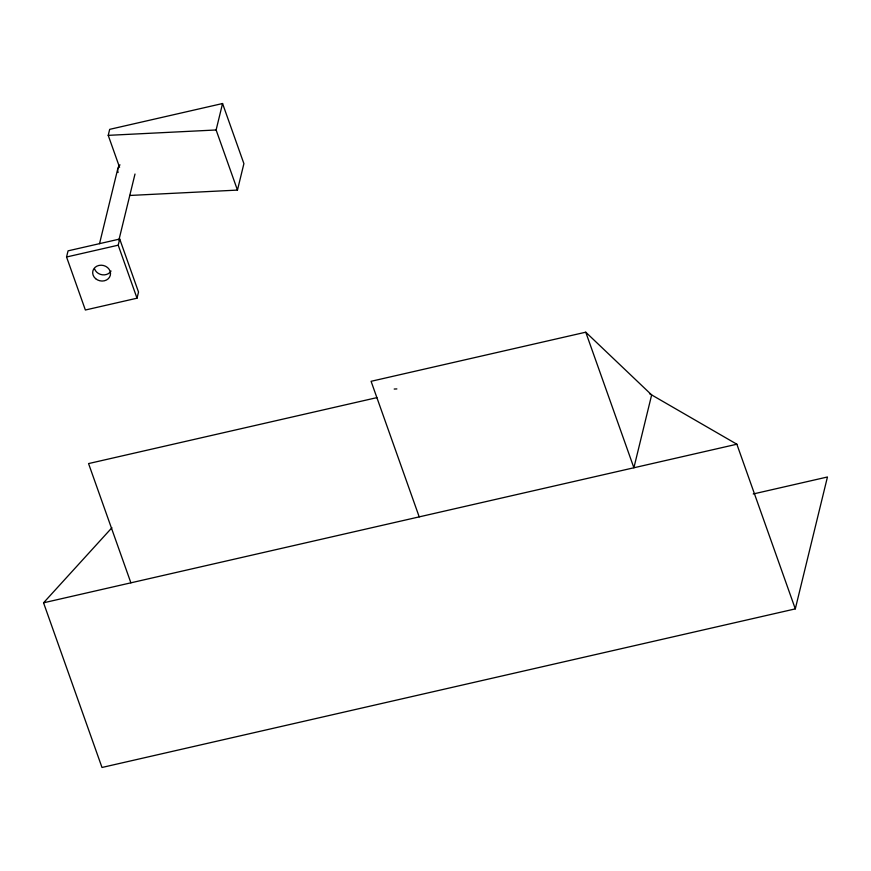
<?xml version="1.0" encoding="UTF-8"?>
<svg xmlns="http://www.w3.org/2000/svg" width="871" height="871" viewBox="0 0 871 871"><rect width="100%" height="100%" fill="white"/><g stroke="black" fill="none" stroke-linecap="round" stroke-linejoin="round"><path stroke-width="1.31" d="M66.555 256.999L68.058 250.848L119.708 239.035L138.522 292.046L137.019 298.198L85.369 310.011L66.555 256.999L118.206 245.187L119.708 239.035M119.577 167.33L108.222 135.353L109.681 129.354L222.562 103.529L243.902 163.65L237.456 190.096L129.561 195.474M99.523 243.684L117.879 168.386M118.902 240.069L135.005 174.026M237.456 190.096L216.117 129.975L222.562 103.529M111.913 527.739L43.55 602.808L101.994 767.471L795.299 608.883L827.45 476.992L753.219 493.977M585.758 332.199L633.892 467.771L651.65 394.922L585.758 332.199L371.09 381.302L419.212 516.873M376.882 397.633L88.559 463.579L130.89 582.83M43.55 602.808L736.855 444.221L795.299 608.883M108.222 135.353L216.117 129.975M394.193 389.043L396.871 388.923M649.494 393.67L736.855 444.221M118.206 245.187L137.019 298.198M111.031 271.033A8.982 7.85 13.7 0 1 102.353 274.811A8.982 7.85 13.7 0 1 94.591 268.921M118.097 172.491A8.982 7.85 13.7 0 1 119.991 164.869M95.592 278.644A8.982 7.85 13.7 0 0 110.323 275.28A8.982 7.85 13.7 0 0 98.869 265.448A8.982 7.85 13.7 0 0 95.592 278.644"/></g></svg>
